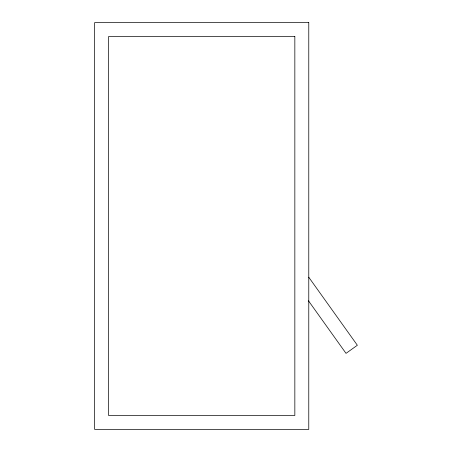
<?xml version="1.0" encoding="UTF-8"?>
<svg xmlns="http://www.w3.org/2000/svg" width="452" height="452" viewBox="0 0 452 452"><rect width="100%" height="100%" fill="white"/><g stroke="black" fill="none" stroke-linecap="round" stroke-linejoin="round"><path stroke-width="0.68" d="M308.772 277.24L357.357 345.26L346.017 353.357L308.456 300.772M308.772 22.6L94.643 22.6L94.643 429.4L308.772 429.4L308.772 22.6M294.84 36.533L108.576 36.533L108.576 415.467L294.84 415.467L294.84 36.533"/></g></svg>
